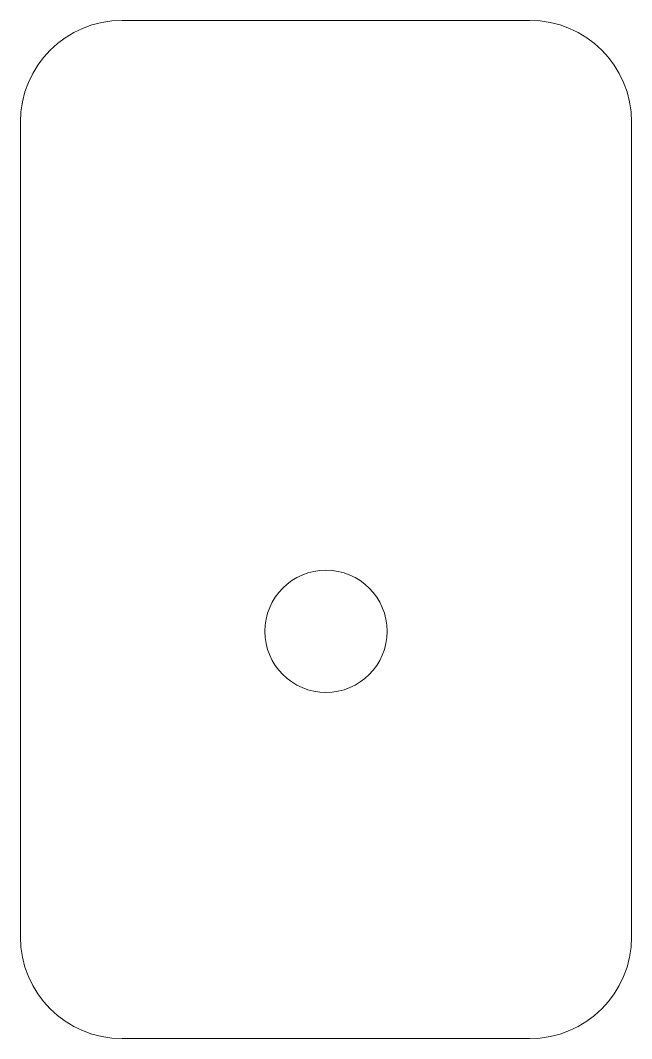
# Model space of a CAD drawing. Header units: millimetres. Extents: x 0 to 30, y 0 to 50.
import ezdxf

# ---------------------------------------------------------------- set-up
doc = ezdxf.new("R2010")
doc.units = ezdxf.units.MM

msp = doc.modelspace()

# ---------------------------------------------------------------- linework, layer by layer
at = {"color": 7, "linetype": 'Continuous', "lineweight": 15}
for p, q in [((25, 50), (5, 50)), ((0, 45), (0, 5)), ((30, 5), (30, 45)), ((5, 0), (25, 0))]:
    msp.add_line(p, q, dxfattribs=at)
msp.add_circle((15, 20), 3, dxfattribs=at)
for centre, start, end in [((5, 45), 90, 180), ((25, 45), 0, 90), ((5, 5), 180, 270), ((25, 5), 270, 0)]:
    msp.add_arc(centre, 5, start, end, dxfattribs=at)

doc.saveas('drawing.dxf')
